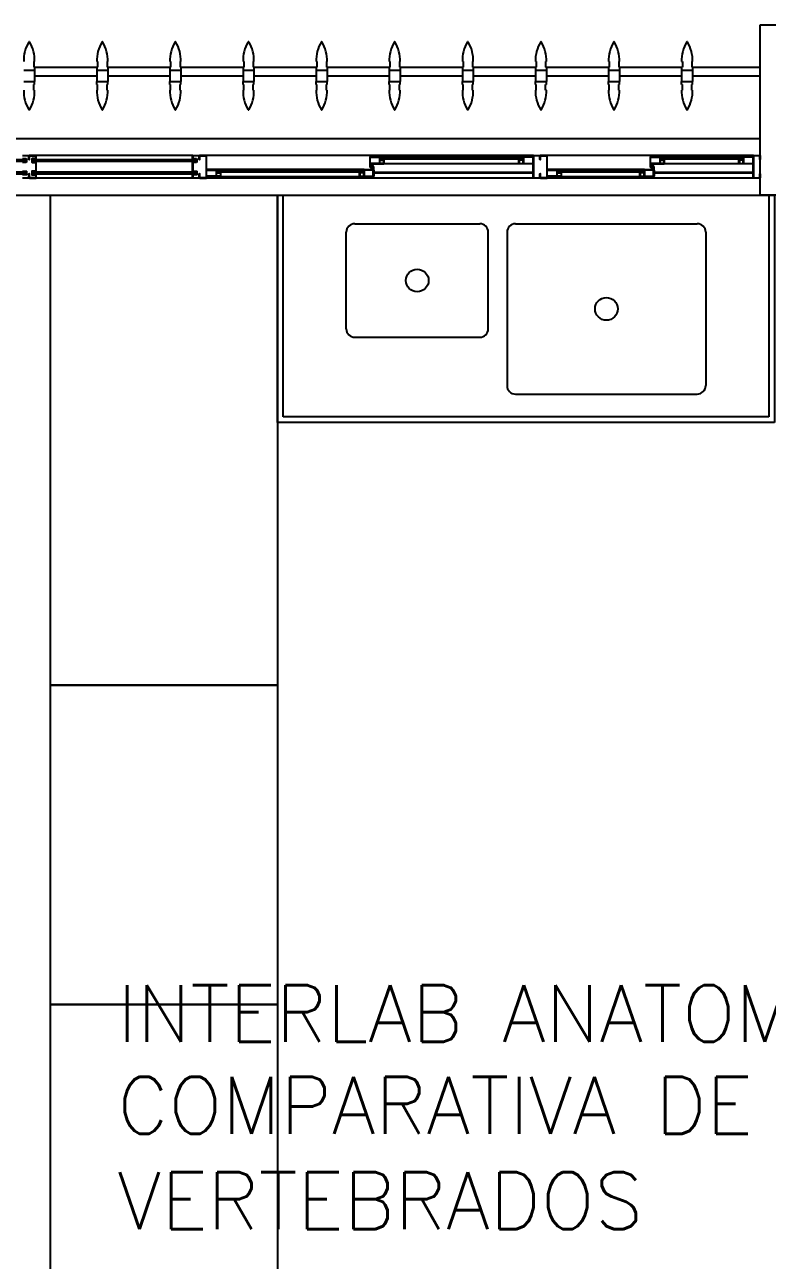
# Model space of a CAD drawing. Header units: millimetres. Extents: x 2128 to 2646, y 1972 to 2207.
# Drawn here: x 2479.621 to 2482.236, y 2109.215 to 2113.565 of the extents above; entities that cross this region are included whole.
import ezdxf

# ---------------------------------------------------------------- set-up
doc = ezdxf.new("R2010")
doc.units = ezdxf.units.MM
for name, color, linetype in [('AR-ALV', 2, 'Continuous'), ('AR-BANCADAS', 1, 'Continuous'), ('AR-BRISES', 1, 'Continuous'), ('AR-ESQ', 1, 'Continuous'), ('AR-ESTC', 3, 'Continuous'), ('AR-PEITORIL', 1, 'Continuous'), ('BC- VISTA', 1, 'Continuous'), ('BC-CUBA', 1, 'Continuous'), ('BR-PAINEL', 1, 'Continuous'), ('BR-SUPORTE', 1, 'Continuous'), ('COZ1', 1, 'Continuous'), ('DT-ESQ-BAGUETE-C', 1, 'Continuous'), ('DT-ESQ-BAGUETE-V', 1, 'Continuous'), ('DT-ESQ-CHAPA DOBRADA-V', 1, 'Continuous'), ('DT-ESQ-MARCO-V', 1, 'Continuous'), ('DT-ESQ-PERFIL CADEIRA-C', 2, 'Continuous'), ('DT-ESQ-PERFIL CADEIRA-V', 2, 'Continuous'), ('DT-ESQ-PERFIL U SIMPLES-C', 2, 'Continuous'), ('DT-ESQ-PERFIL U-C', 2, 'Continuous'), ('DT-ESQ-PERFIL U-V', 1, 'Continuous'), ('DT-ESQ-VIDRO-C', 2, 'Continuous'), ('DT-ESQ-VIDRO-V', 71, 'Continuous'), ('DT-TXTMOD', 1, 'Continuous'), ('TEXTO', 2, 'Continuous')]:
    doc.layers.add(name, color=color, linetype=linetype)
doc.styles.add('S10', font='simplex.shx', dxfattribs={"height": 0.1})
doc.styles.add('UNB-100', font='simplex.shx', dxfattribs={"height": 0.2})

# ---------------------------------------------------------------- blocks, each defined once
blk = doc.blocks.new('CUBAbnc-01P')
at = {"layer": 'COZ1'}
for p, q in [((-0.22, -0.1005), (0.22, -0.1005)), ((-0.25, -0.4705), (-0.25, -0.1305)), ((0.25, -0.4705), (0.25, -0.1305)), ((-0.22, -0.5005), (0.22, -0.5005))]:
    blk.add_line(p, q, dxfattribs=at)
blk.add_circle((0, -0.3005), 0.04, dxfattribs=at)
for centre, start, end in [((-0.22, -0.1305), 90, 180), ((0.22, -0.1305), 0, 90), ((-0.22, -0.4705), 180, 270), ((0.22, -0.4705), 270, 0)]:
    blk.add_arc(centre, 0.03, start, end, dxfattribs=at)
blk = doc.blocks.new('CUBApnt-01P')
at = {"layer": 'COZ1'}
for p, q in [((-0.32, -0.1005), (0.32, -0.1005)), ((-0.35, -0.1305), (-0.35, -0.6705)), ((0.35, -0.1305), (0.35, -0.6705)), ((-0.32, -0.7005), (0.32, -0.7005))]:
    blk.add_line(p, q, dxfattribs=at)
blk.add_circle((0, -0.4005), 0.04, dxfattribs=at)
for centre, start, end in [((-0.32, -0.1305), 90, 180), ((0.32, -0.1305), 0, 90), ((-0.32, -0.6705), 180, 270), ((0.32, -0.6705), 270, 0)]:
    blk.add_arc(centre, 0.03, start, end, dxfattribs=at)
blk = doc.blocks.new('BCP05')
at = {"layer": 'BC- VISTA'}
for p, q in [((0, -0.02), (0.78, -0.02)), ((0.78, -0.02), (0.78, -1.73)), ((0.78, -1.73), (0, -1.73))]:
    blk.add_line(p, q, dxfattribs=at)
blk.add_lwpolyline([(0.8, 0), (0.8, -1.75), (0, -1.75), (0, 0)], close=True, dxfattribs=at)
at = {"layer": 'BC-CUBA', "rotation": 90}
for name, p in [('CUBApnt-01P', (0, -0.5919)), ('CUBAbnc-01P', (0, -1.2581))]:
    blk.add_blockref(name, p, dxfattribs=at)
blk = doc.blocks.new('BCP09')
at = {"layer": 'BC- VISTA'}
blk.add_lwpolyline([(0.8, 0), (0.8, -1.125), (0, -1.125), (0, 0)], close=True, dxfattribs=at)
blk = doc.blocks.new('BCP08')
at = {"layer": 'BC- VISTA'}
blk.add_lwpolyline([(0.8, 0), (0.8, -1.1), (0, -1.1), (0, 0)], close=True, dxfattribs=at)
blk = doc.blocks.new('BCP15')
at = {"layer": 'BC- VISTA'}
blk.add_lwpolyline([(0.8, 0), (0.8, -1.725), (0, -1.725), (0, 0)], close=True, dxfattribs=at)
blk = doc.blocks.new('EF31-P')
at = {"layer": 'DT-ESQ-BAGUETE-C', "ltscale": 0.1}
for points in [[(0.4225, -0.08), (0.409, -0.08), (0.409, -0.0785), (0.422, -0.0785, 0.414214), (0.4225, -0.078), (0.4225, -0.067, 0.414214), (0.422, -0.0665), (0.409, -0.0665), (0.409, -0.065), (0.4225, -0.065, -0.414214), (0.424, -0.0665), (0.424, -0.0785, -0.414214)], [(0.7015, -0.08), (0.715, -0.08), (0.715, -0.0785), (0.702, -0.0785, -0.414214), (0.7015, -0.078), (0.7015, -0.067, -0.414214), (0.702, -0.0665), (0.715, -0.0665), (0.715, -0.065), (0.7015, -0.065, 0.414214), (0.7, -0.0665), (0.7, -0.0785, 0.414214)], [(1.41, -0.08), (1.3965, -0.08), (1.3965, -0.0785), (1.4095, -0.0785, 0.414214), (1.41, -0.078), (1.41, -0.067, 0.414214), (1.4095, -0.0665), (1.3965, -0.0665), (1.3965, -0.065), (1.41, -0.065, -0.414214), (1.4115, -0.0665), (1.4115, -0.0785, -0.414214)], [(1.9015, -0.08), (1.915, -0.08), (1.915, -0.0785), (1.902, -0.0785, -0.414214), (1.9015, -0.078), (1.9015, -0.067, -0.414214), (1.902, -0.0665), (1.915, -0.0665), (1.915, -0.065), (1.9015, -0.065, 0.414214), (1.9, -0.0665), (1.9, -0.0785, 0.414214)], [(0.0735, -0.125), (0.06, -0.125), (0.06, -0.1235), (0.073, -0.1235, 0.414214), (0.0735, -0.123), (0.0735, -0.112, 0.414214), (0.073, -0.1115), (0.06, -0.1115), (0.06, -0.11), (0.0735, -0.11, -0.414214), (0.075, -0.1115), (0.075, -0.1235, -0.414214)], [(0.339, -0.125), (0.3525, -0.125), (0.3525, -0.1235), (0.3395, -0.1235, -0.414214), (0.339, -0.123), (0.339, -0.112, -0.414214), (0.3395, -0.1115), (0.3525, -0.1115), (0.3525, -0.11), (0.339, -0.11, 0.414214), (0.3375, -0.1115), (0.3375, -0.1235, 0.414214)], [(0.8485, -0.125), (0.835, -0.125), (0.835, -0.1235), (0.848, -0.1235, 0.414214), (0.8485, -0.123), (0.8485, -0.112, 0.414214), (0.848, -0.1115), (0.835, -0.1115), (0.835, -0.11), (0.8485, -0.11, -0.414214), (0.85, -0.1115), (0.85, -0.1235, -0.414214)], [(1.3265, -0.125), (1.34, -0.125), (1.34, -0.1235), (1.327, -0.1235, -0.414214), (1.3265, -0.123), (1.3265, -0.112, -0.414214), (1.327, -0.1115), (1.34, -0.1115), (1.34, -0.11), (1.3265, -0.11, 0.414214), (1.325, -0.1115), (1.325, -0.1235, 0.414214)]]:
    blk.add_lwpolyline(points, format="xyb", close=True, dxfattribs=at)
at = {"layer": 'DT-ESQ-BAGUETE-V', "ltscale": 0.1}
for p, q in [((0.4225, -0.065), (0.7015, -0.065)), ((1.41, -0.065), (1.9015, -0.065)), ((0.0735, -0.11), (0.339, -0.11)), ((0.8485, -0.11), (1.3265, -0.11))]:
    blk.add_line(p, q, dxfattribs=at)
at = {"layer": 'DT-ESQ-CHAPA DOBRADA-V', "ltscale": 0.1}
for p, q in [((0.025, -0.077), (0.374, -0.077)), ((0.025, -0.08), (0.374, -0.08)), ((0.8, -0.077), (1.3615, -0.077)), ((0.8, -0.08), (1.3615, -0.08))]:
    blk.add_line(p, q, dxfattribs=at)
at = {"layer": 'DT-ESQ-MARCO-V', "ltscale": 0.1}
for p, q in [((1.9985, -0.06), (2.5515, -0.06)), ((1.9985, -0.14), (2.5515, -0.14))]:
    blk.add_line(p, q, dxfattribs=at)
at = {"layer": 'DT-ESQ-PERFIL CADEIRA-C', "ltscale": 0.1}
for p, q in [((0.376, -0.0885), (0.4225, -0.0885)), ((0.75, -0.0885), (0.7015, -0.0885)), ((1.3635, -0.0885), (1.41, -0.0885)), ((1.95, -0.0885), (1.9015, -0.0885)), ((0.025, -0.1335), (0.0735, -0.1335)), ((0.3855, -0.1335), (0.339, -0.1335)), ((0.8, -0.1335), (0.8485, -0.1335)), ((1.373, -0.1335), (1.3265, -0.1335))]:
    blk.add_line(p, q, dxfattribs=at)
for points in [[(0.4225, -0.087, -1), (0.4225, -0.09), (0.376, -0.09, -0.414214), (0.374, -0.088), (0.374, -0.067, -0.414214), (0.376, -0.065), (0.4075, -0.065, -0.414214), (0.409, -0.0665), (0.409, -0.087)], [(0.409, -0.0885, -0.198913), (0.4079, -0.0881, -0.198913), (0.4075, -0.087), (0.4075, -0.067, 0.414214), (0.407, -0.0665), (0.376, -0.0665, 0.414214), (0.3755, -0.067), (0.3755, -0.088, 0.414214), (0.376, -0.0885)], [(0.7015, -0.09), (0.75, -0.09), (0.75, -0.0885), (0.715, -0.0885, 0.198912), (0.7161, -0.0881, 0.198913), (0.7165, -0.087), (0.7165, -0.067, -0.414214), (0.717, -0.0665), (0.75, -0.0665), (0.75, -0.065), (0.7165, -0.065, 0.414214), (0.715, -0.0665), (0.715, -0.0785), (0.715, -0.08), (0.715, -0.087), (0.7015, -0.087, 1)], [(1.41, -0.087, -1), (1.41, -0.09), (1.3635, -0.09, -0.414214), (1.3615, -0.088), (1.3615, -0.067, -0.414214), (1.3635, -0.065), (1.395, -0.065, -0.414214), (1.3965, -0.0665), (1.3965, -0.087)], [(1.3965, -0.0885, -0.198913), (1.3954, -0.0881, -0.198913), (1.395, -0.087), (1.395, -0.067, 0.414214), (1.3945, -0.0665), (1.3635, -0.0665, 0.414214), (1.363, -0.067), (1.363, -0.088, 0.414214), (1.3635, -0.0885)], [(1.9015, -0.09), (1.95, -0.09), (1.95, -0.0885), (1.915, -0.0885, 0.198912), (1.9161, -0.0881, 0.198913), (1.9165, -0.087), (1.9165, -0.067, -0.414214), (1.917, -0.0665), (1.95, -0.0665), (1.95, -0.065), (1.9165, -0.065, 0.414214), (1.915, -0.0665), (1.915, -0.0785), (1.915, -0.08), (1.915, -0.087), (1.9015, -0.087, 1)], [(0.0735, -0.135), (0.025, -0.135), (0.025, -0.1335), (0.06, -0.1335, -0.198912), (0.0589, -0.1331, -0.198913), (0.0585, -0.132), (0.0585, -0.112, 0.414214), (0.058, -0.1115), (0.025, -0.1115), (0.025, -0.11), (0.0585, -0.11, -0.414214), (0.06, -0.1115), (0.06, -0.1235), (0.06, -0.125), (0.06, -0.132), (0.0735, -0.132, -1)], [(0.339, -0.132, 1), (0.339, -0.135), (0.3855, -0.135, 0.414214), (0.3875, -0.133), (0.3875, -0.112, 0.414214), (0.3855, -0.11), (0.354, -0.11, 0.414214), (0.3525, -0.1115), (0.3525, -0.132)], [(0.3525, -0.1335, 0.198913), (0.3536, -0.1331, 0.198913), (0.354, -0.132), (0.354, -0.112, -0.414214), (0.3545, -0.1115), (0.3855, -0.1115, -0.414214), (0.386, -0.112), (0.386, -0.133, -0.414214), (0.3855, -0.1335)], [(0.8485, -0.135), (0.8, -0.135), (0.8, -0.1335), (0.835, -0.1335, -0.198912), (0.8339, -0.1331, -0.198913), (0.8335, -0.132), (0.8335, -0.112, 0.414214), (0.833, -0.1115), (0.8, -0.1115), (0.8, -0.11), (0.8335, -0.11, -0.414214), (0.835, -0.1115), (0.835, -0.1235), (0.835, -0.125), (0.835, -0.132), (0.8485, -0.132, -1)], [(1.3265, -0.132, 1), (1.3265, -0.135), (1.373, -0.135, 0.414214), (1.375, -0.133), (1.375, -0.112, 0.414214), (1.373, -0.11), (1.3415, -0.11, 0.414214), (1.34, -0.1115), (1.34, -0.132)], [(1.34, -0.1335, 0.198913), (1.3411, -0.1331, 0.198913), (1.3415, -0.132), (1.3415, -0.112, -0.414214), (1.342, -0.1115), (1.373, -0.1115, -0.414214), (1.3735, -0.112), (1.3735, -0.133, -0.414214), (1.373, -0.1335)]]:
    blk.add_lwpolyline(points, format="xyb", close=True, dxfattribs=at)
at = {"layer": 'DT-ESQ-PERFIL CADEIRA-V', "ltscale": 0.1}
for p, q in [((0.4075, -0.09), (0.7015, -0.09)), ((1.395, -0.09), (1.9015, -0.09)), ((0.0735, -0.135), (0.339, -0.135)), ((0.8485, -0.135), (1.3265, -0.135))]:
    blk.add_line(p, q, dxfattribs=at)
at = {"layer": 'DT-ESQ-PERFIL U SIMPLES-C', "ltscale": 0.1}
for points in [[(0.376, -0.102), (0.384, -0.102), (0.384, -0.1005), (0.376, -0.1005, -0.414214), (0.3755, -0.1), (0.3755, -0.092, -0.414214), (0.376, -0.0915), (0.384, -0.0915), (0.384, -0.09), (0.376, -0.09, 0.414214), (0.374, -0.092), (0.374, -0.1, 0.414214)], [(0.3855, -0.098), (0.3775, -0.098), (0.3775, -0.0995), (0.3855, -0.0995, -0.414214), (0.386, -0.1), (0.386, -0.108, -0.414214), (0.3855, -0.1085), (0.3775, -0.1085), (0.3775, -0.11), (0.3855, -0.11, 0.414214), (0.3875, -0.108), (0.3875, -0.1, 0.414214)], [(1.3635, -0.102), (1.3715, -0.102), (1.3715, -0.1005), (1.3635, -0.1005, -0.414214), (1.363, -0.1), (1.363, -0.092, -0.414214), (1.3635, -0.0915), (1.3715, -0.0915), (1.3715, -0.09), (1.3635, -0.09, 0.414214), (1.3615, -0.092), (1.3615, -0.1, 0.414214)], [(1.373, -0.098), (1.365, -0.098), (1.365, -0.0995), (1.373, -0.0995, -0.414214), (1.3735, -0.1), (1.3735, -0.108, -0.414214), (1.373, -0.1085), (1.365, -0.1085), (1.365, -0.11), (1.373, -0.11, 0.414214), (1.375, -0.108), (1.375, -0.1, 0.414214)]]:
    blk.add_lwpolyline(points, format="xyb", close=True, dxfattribs=at)
at = {"layer": 'DT-ESQ-PERFIL U-C', "ltscale": 0.1}
for points in [[(0, -0.0615, -0.414214), (0.0015, -0.06), (0.0235, -0.06, -0.414214), (0.025, -0.0615), (0.025, -0.1385, -0.414214), (0.0235, -0.14), (0.0015, -0.14, -0.414214), (0, -0.1385), (0, -0.125), (0.0015, -0.125), (0.0015, -0.138, 0.414214), (0.002, -0.1385), (0.023, -0.1385, 0.414214), (0.0235, -0.138), (0.0235, -0.062, 0.414214), (0.023, -0.0615), (0.002, -0.0615, 0.414214), (0.0015, -0.062), (0.0015, -0.075), (0, -0.075)], [(0.775, -0.0615, 0.414214), (0.7735, -0.06), (0.7515, -0.06, 0.414214), (0.75, -0.0615), (0.75, -0.1385, 0.414214), (0.7515, -0.14), (0.7735, -0.14, 0.414214), (0.775, -0.1385), (0.775, -0.125), (0.7735, -0.125), (0.7735, -0.138, -0.414214), (0.773, -0.1385), (0.752, -0.1385, -0.414214), (0.7515, -0.138), (0.7515, -0.062, -0.414214), (0.752, -0.0615), (0.773, -0.0615, -0.414214), (0.7735, -0.062), (0.7735, -0.075), (0.775, -0.075)], [(0.775, -0.0615, -0.414214), (0.7765, -0.06), (0.7985, -0.06, -0.414214), (0.8, -0.0615), (0.8, -0.1385, -0.414214), (0.7985, -0.14), (0.7765, -0.14, -0.414214), (0.775, -0.1385), (0.775, -0.125), (0.7765, -0.125), (0.7765, -0.138, 0.414214), (0.777, -0.1385), (0.798, -0.1385, 0.414214), (0.7985, -0.138), (0.7985, -0.062, 0.414214), (0.798, -0.0615), (0.777, -0.0615, 0.414214), (0.7765, -0.062), (0.7765, -0.075), (0.775, -0.075)], [(1.975, -0.0615, 0.414214), (1.9735, -0.06), (1.9515, -0.06, 0.414214), (1.95, -0.0615), (1.95, -0.1385, 0.414214), (1.9515, -0.14), (1.9735, -0.14, 0.414214), (1.975, -0.1385), (1.975, -0.125), (1.9735, -0.125), (1.9735, -0.138, -0.414214), (1.973, -0.1385), (1.952, -0.1385, -0.414214), (1.9515, -0.138), (1.9515, -0.062, -0.414214), (1.952, -0.0615), (1.973, -0.0615, -0.414214), (1.9735, -0.062), (1.9735, -0.075), (1.975, -0.075)], [(2, -0.1285), (2, -0.1385, -0.414214), (1.9985, -0.14), (1.9765, -0.14, -0.414214), (1.975, -0.1385), (1.975, -0.125), (1.9765, -0.125), (1.9765, -0.138, 0.414214), (1.977, -0.1385), (1.998, -0.1385, 0.414214), (1.9985, -0.138), (1.9985, -0.1285), (1.9855, -0.1285, -0.414214), (1.984, -0.127), (1.984, -0.117, -0.414214), (1.9855, -0.1155), (1.9985, -0.1155), (1.9985, -0.0845), (1.9855, -0.0845, -0.414214), (1.984, -0.083), (1.984, -0.073, -0.414214), (1.9855, -0.0715), (1.9985, -0.0715), (1.9985, -0.062, 0.414214), (1.998, -0.0615), (1.977, -0.0615, 0.414214), (1.9765, -0.062), (1.9765, -0.075), (1.975, -0.075), (1.975, -0.0615, -0.414214), (1.9765, -0.06), (1.9985, -0.06, -0.414214), (2, -0.0615), (2, -0.0715, -0.414214), (1.9985, -0.073), (1.9855, -0.073), (1.9855, -0.083), (1.9985, -0.083), (1.9985, -0.083, -0.414214), (2, -0.0845), (2, -0.1155, -0.414214), (1.9985, -0.117), (1.9985, -0.117), (1.9855, -0.117), (1.9855, -0.127), (1.9985, -0.127, -0.414214)], [(2.55, -0.1285), (2.55, -0.1385, 0.414214), (2.5515, -0.14), (2.5735, -0.14, 0.414214), (2.575, -0.1385), (2.575, -0.125), (2.5735, -0.125), (2.5735, -0.138, -0.414214), (2.573, -0.1385), (2.552, -0.1385, -0.414214), (2.5515, -0.138), (2.5515, -0.1285), (2.5645, -0.1285, 0.414214), (2.566, -0.127), (2.566, -0.117, 0.414214), (2.5645, -0.1155), (2.5515, -0.1155), (2.5515, -0.0845), (2.5645, -0.0845, 0.414214), (2.566, -0.083), (2.566, -0.073, 0.414214), (2.5645, -0.0715), (2.5515, -0.0715), (2.5515, -0.062, -0.414214), (2.552, -0.0615), (2.573, -0.0615, -0.414214), (2.5735, -0.062), (2.5735, -0.075), (2.575, -0.075), (2.575, -0.0615, 0.414214), (2.5735, -0.06), (2.5515, -0.06, 0.414214), (2.55, -0.0615), (2.55, -0.0715, 0.414214), (2.5515, -0.073), (2.5645, -0.073), (2.5645, -0.083), (2.5515, -0.083), (2.5515, -0.083, 0.414214), (2.55, -0.0845), (2.55, -0.1155, 0.414214), (2.5515, -0.117), (2.5515, -0.117), (2.5645, -0.117), (2.5645, -0.127), (2.5515, -0.127, 0.414214)]]:
    blk.add_lwpolyline(points, format="xyb", close=True, dxfattribs=at)
for points in [[(2.5985, -0.14), (2.5765, -0.14, -0.414214), (2.575, -0.1385), (2.575, -0.125), (2.5765, -0.125), (2.5765, -0.138, 0.414214), (2.577, -0.1385), (2.598, -0.1385, 0.414214)], [(2.5985, -0.1285), (2.5855, -0.1285, -0.414214), (2.584, -0.127), (2.584, -0.117, -0.414214), (2.5855, -0.1155), (2.5985, -0.1155)], [(2.5985, -0.0845), (2.5855, -0.0845, -0.414214), (2.584, -0.083), (2.584, -0.073, -0.414214), (2.5855, -0.0715), (2.5985, -0.0715)], [(2.598, -0.0615), (2.577, -0.0615, 0.414214), (2.5765, -0.062), (2.5765, -0.075), (2.575, -0.075), (2.575, -0.0615, -0.414214), (2.5765, -0.06), (2.5985, -0.06, -0.414214)], [(2.5985, -0.117), (2.5855, -0.117), (2.5855, -0.127), (2.5985, -0.127, -0.414214)]]:
    blk.add_lwpolyline(points, format="xyb", dxfattribs=at)
blk.add_lwpolyline([(2.5985, -0.073), (2.5855, -0.073), (2.5855, -0.083), (2.5985, -0.083)], dxfattribs=at)
at = {"layer": 'DT-ESQ-PERFIL U-V', "ltscale": 0.1}
for p, q in [((0.0235, -0.06), (0.7515, -0.06)), ((0.7985, -0.06), (1.9515, -0.06)), ((0.0235, -0.14), (0.7515, -0.14)), ((0.7985, -0.14), (1.9515, -0.14))]:
    blk.add_line(p, q, dxfattribs=at)
at = {"layer": 'DT-ESQ-VIDRO-C', "ltscale": 0.1}
for points in [[(0.7125, -0.085), (0.7125, -0.082), (0.4115, -0.082), (0.4115, -0.085)], [(1.9125, -0.085), (1.9125, -0.082), (1.399, -0.082), (1.399, -0.085)], [(2.5625, -0.081), (2.5625, -0.075), (1.9875, -0.075), (1.9875, -0.081)], [(3.1625, -0.081), (3.1625, -0.075), (2.5875, -0.075), (2.5875, -0.081)], [(0.063, -0.13), (0.063, -0.127), (0.3495, -0.127), (0.3495, -0.13)], [(0.838, -0.13), (0.838, -0.127), (1.337, -0.127), (1.337, -0.13)]]:
    blk.add_lwpolyline(points, close=True, dxfattribs=at)
at = {"layer": 'DT-ESQ-VIDRO-V', "ltscale": 0.1}
for points in [[(2.5625, -0.119), (2.5625, -0.125), (1.9875, -0.125), (1.9875, -0.119)], [(3.1625, -0.119), (3.1625, -0.125), (2.5875, -0.125), (2.5875, -0.119)]]:
    blk.add_lwpolyline(points, close=True, dxfattribs=at)
at = {"layer": 'DT-TXTMOD', "ltscale": 0.1, "style": 'S10', "flags": 3}
for tag, p in [('M01', (0.025, -0.28)), ('M02', (0.3253, -0.28)), ('M03', (0.627, -0.28)), ('M04', (0.9288, -0.28)), ('M05', (1.2306, -0.28)), ('M06', (1.5323, -0.28)), ('M07', (1.8341, -0.28)), ('M08', (2.1359, -0.28)), ('M09', (2.4376, -0.28)), ('M10', (2.7394, -0.28)), ('M11', (3.0412, -0.28)), ('M12', (3.3429, -0.28)), ('M13', (3.6447, -0.28)), ('M14', (3.9464, -0.28)), ('M15', (4.2482, -0.28)), ('M16', (4.55, -0.28)), ('M17', (4.8517, -0.28))]:
    blk.add_attdef(tag, p, '', height=0.1, dxfattribs=at)
blk = doc.blocks.new('BR-MODULO8')
at = {"layer": 'BR-PAINEL'}
for p, q in [((-2.5583, 0.27), (-2.5583, 0.25)), ((-2.5558, 0.27), (-2.5583, 0.27)), ((-2.3367, 0.27), (-2.3342, 0.27)), ((-2.3342, 0.27), (-2.3342, 0.25)), ((-2.3008, 0.27), (-2.3008, 0.25)), ((-2.2983, 0.27), (-2.3008, 0.27)), ((-2.0792, 0.27), (-2.0767, 0.27)), ((-2.0767, 0.27), (-2.0767, 0.25)), ((-2.0433, 0.27), (-2.0433, 0.25)), ((-2.0408, 0.27), (-2.0433, 0.27)), ((-1.8217, 0.27), (-1.8192, 0.27)), ((-1.8192, 0.27), (-1.8192, 0.25)), ((-1.7858, 0.27), (-1.7858, 0.25)), ((-1.7833, 0.27), (-1.7858, 0.27)), ((-1.5642, 0.27), (-1.5617, 0.27)), ((-1.5617, 0.27), (-1.5617, 0.25)), ((-1.5283, 0.27), (-1.5283, 0.25)), ((-1.5258, 0.27), (-1.5283, 0.27)), ((-1.3067, 0.27), (-1.3042, 0.27)), ((-1.3042, 0.27), (-1.3042, 0.25)), ((-1.2708, 0.27), (-1.2708, 0.25)), ((-1.2683, 0.27), (-1.2708, 0.27)), ((-1.0492, 0.27), (-1.0467, 0.27)), ((-1.0467, 0.27), (-1.0467, 0.25)), ((-1.0133, 0.27), (-1.0133, 0.25)), ((-1.0108, 0.27), (-1.0133, 0.27)), ((-0.7917, 0.27), (-0.7892, 0.27)), ((-0.7892, 0.27), (-0.7892, 0.25)), ((-0.7558, 0.27), (-0.7558, 0.25)), ((-0.7533, 0.27), (-0.7558, 0.27)), ((-0.5342, 0.27), (-0.5317, 0.27)), ((-0.5317, 0.27), (-0.5317, 0.25)), ((-0.4958, 0.27), (-0.4983, 0.27)), ((-0.4983, 0.27), (-0.4983, 0.25)), ((-0.2767, 0.27), (-0.2742, 0.27)), ((-0.2742, 0.27), (-0.2742, 0.25)), ((-0.2408, 0.27), (-0.2408, 0.25)), ((-0.2383, 0.27), (-0.2408, 0.27)), ((-2.5942, 0.24), (-2.5558, 0.24)), ((-2.5558, 0.25), (-2.5583, 0.25)), ((-2.5558, 0.25), (-2.5558, 0.24)), ((-2.5558, 0.24), (-2.5558, 0.2)), ((-2.3367, 0.25), (-2.3367, 0.24)), ((-2.3367, 0.25), (-2.3342, 0.25)), ((-2.3367, 0.24), (-2.2983, 0.24)), ((-2.3367, 0.24), (-2.3367, 0.2)), ((-2.2983, 0.25), (-2.3008, 0.25)), ((-2.2983, 0.25), (-2.2983, 0.24)), ((-2.2983, 0.24), (-2.2983, 0.2)), ((-2.0792, 0.25), (-2.0792, 0.24)), ((-2.0792, 0.25), (-2.0767, 0.25)), ((-2.0792, 0.24), (-2.0408, 0.24)), ((-2.0792, 0.24), (-2.0792, 0.2)), ((-2.0408, 0.25), (-2.0433, 0.25)), ((-2.0408, 0.25), (-2.0408, 0.24)), ((-2.0408, 0.24), (-2.0408, 0.2)), ((-1.8217, 0.25), (-1.8217, 0.24)), ((-1.8217, 0.25), (-1.8192, 0.25)), ((-1.8217, 0.24), (-1.7833, 0.24)), ((-1.8217, 0.24), (-1.8217, 0.2)), ((-1.7833, 0.25), (-1.7858, 0.25)), ((-1.7833, 0.25), (-1.7833, 0.24)), ((-1.7833, 0.24), (-1.7833, 0.2)), ((-1.5642, 0.25), (-1.5642, 0.24)), ((-1.5642, 0.25), (-1.5617, 0.25)), ((-1.5642, 0.24), (-1.5258, 0.24)), ((-1.5642, 0.24), (-1.5642, 0.2)), ((-1.5258, 0.25), (-1.5283, 0.25)), ((-1.5258, 0.25), (-1.5258, 0.24)), ((-1.5258, 0.24), (-1.5258, 0.2)), ((-1.3067, 0.25), (-1.3067, 0.24)), ((-1.3067, 0.25), (-1.3042, 0.25)), ((-1.3067, 0.24), (-1.2683, 0.24)), ((-1.3067, 0.24), (-1.3067, 0.2)), ((-1.2683, 0.25), (-1.2708, 0.25)), ((-1.2683, 0.25), (-1.2683, 0.24)), ((-1.2683, 0.24), (-1.2683, 0.2)), ((-1.0492, 0.25), (-1.0492, 0.24)), ((-1.0492, 0.25), (-1.0467, 0.25)), ((-1.0492, 0.24), (-1.0108, 0.24)), ((-1.0492, 0.24), (-1.0492, 0.2)), ((-1.0108, 0.25), (-1.0133, 0.25)), ((-1.0108, 0.25), (-1.0108, 0.24)), ((-1.0108, 0.24), (-1.0108, 0.2)), ((-0.7917, 0.25), (-0.7917, 0.24)), ((-0.7917, 0.25), (-0.7892, 0.25)), ((-0.7917, 0.24), (-0.7533, 0.24)), ((-0.7917, 0.24), (-0.7917, 0.2)), ((-0.7533, 0.25), (-0.7558, 0.25)), ((-0.7533, 0.25), (-0.7533, 0.24)), ((-0.7533, 0.24), (-0.7533, 0.2)), ((-0.5342, 0.25), (-0.5317, 0.25)), ((-0.5342, 0.25), (-0.5342, 0.24)), ((-0.5342, 0.24), (-0.5342, 0.2)), ((-0.5342, 0.24), (-0.4958, 0.24)), ((-0.4958, 0.25), (-0.4983, 0.25)), ((-0.4958, 0.25), (-0.4958, 0.24)), ((-0.4958, 0.24), (-0.4958, 0.2)), ((-0.2767, 0.25), (-0.2767, 0.24)), ((-0.2767, 0.25), (-0.2742, 0.25)), ((-0.2767, 0.24), (-0.2383, 0.24)), ((-0.2767, 0.24), (-0.2767, 0.2)), ((-0.2383, 0.25), (-0.2408, 0.25)), ((-0.2383, 0.25), (-0.2383, 0.24)), ((-0.2383, 0.24), (-0.2383, 0.2)), ((-2.5942, 0.2), (-2.5558, 0.2)), ((-2.5558, 0.19), (-2.5583, 0.19)), ((-2.5583, 0.17), (-2.5583, 0.19)), ((-2.5558, 0.19), (-2.5558, 0.2)), ((-2.3367, 0.2), (-2.2983, 0.2)), ((-2.3367, 0.19), (-2.3367, 0.2)), ((-2.3367, 0.19), (-2.3342, 0.19)), ((-2.3342, 0.17), (-2.3342, 0.19)), ((-2.2983, 0.19), (-2.3008, 0.19)), ((-2.3008, 0.17), (-2.3008, 0.19)), ((-2.2983, 0.19), (-2.2983, 0.2)), ((-2.0792, 0.2), (-2.0408, 0.2)), ((-2.0792, 0.19), (-2.0792, 0.2)), ((-2.0792, 0.19), (-2.0767, 0.19)), ((-2.0767, 0.17), (-2.0767, 0.19)), ((-2.0408, 0.19), (-2.0433, 0.19)), ((-2.0433, 0.17), (-2.0433, 0.19)), ((-2.0408, 0.19), (-2.0408, 0.2)), ((-1.8217, 0.2), (-1.7833, 0.2)), ((-1.8217, 0.19), (-1.8217, 0.2)), ((-1.8217, 0.19), (-1.8192, 0.19)), ((-1.8192, 0.17), (-1.8192, 0.19)), ((-1.7833, 0.19), (-1.7858, 0.19)), ((-1.7858, 0.17), (-1.7858, 0.19)), ((-1.7833, 0.19), (-1.7833, 0.2)), ((-1.5642, 0.2), (-1.5258, 0.2)), ((-1.5642, 0.19), (-1.5642, 0.2)), ((-1.5642, 0.19), (-1.5617, 0.19)), ((-1.5617, 0.17), (-1.5617, 0.19)), ((-1.5258, 0.19), (-1.5283, 0.19)), ((-1.5283, 0.17), (-1.5283, 0.19)), ((-1.5258, 0.19), (-1.5258, 0.2)), ((-1.3067, 0.2), (-1.2683, 0.2)), ((-1.3067, 0.19), (-1.3067, 0.2)), ((-1.3067, 0.19), (-1.3042, 0.19)), ((-1.3042, 0.17), (-1.3042, 0.19)), ((-1.2683, 0.19), (-1.2708, 0.19)), ((-1.2708, 0.17), (-1.2708, 0.19)), ((-1.2683, 0.19), (-1.2683, 0.2)), ((-1.0492, 0.2), (-1.0108, 0.2)), ((-1.0492, 0.19), (-1.0492, 0.2)), ((-1.0492, 0.19), (-1.0467, 0.19)), ((-1.0467, 0.17), (-1.0467, 0.19)), ((-1.0108, 0.19), (-1.0133, 0.19)), ((-1.0133, 0.17), (-1.0133, 0.19)), ((-1.0108, 0.19), (-1.0108, 0.2)), ((-0.7917, 0.2), (-0.7533, 0.2)), ((-0.7917, 0.19), (-0.7917, 0.2)), ((-0.7917, 0.19), (-0.7892, 0.19)), ((-0.7892, 0.17), (-0.7892, 0.19)), ((-0.7533, 0.19), (-0.7558, 0.19)), ((-0.7558, 0.17), (-0.7558, 0.19)), ((-0.7533, 0.19), (-0.7533, 0.2)), ((-0.5342, 0.19), (-0.5342, 0.2)), ((-0.5342, 0.2), (-0.4958, 0.2)), ((-0.5342, 0.19), (-0.5317, 0.19)), ((-0.5317, 0.17), (-0.5317, 0.19)), ((-0.4983, 0.17), (-0.4983, 0.19)), ((-0.4958, 0.19), (-0.4983, 0.19)), ((-0.4958, 0.19), (-0.4958, 0.2)), ((-0.2767, 0.2), (-0.2383, 0.2)), ((-0.2767, 0.19), (-0.2767, 0.2)), ((-0.2767, 0.19), (-0.2742, 0.19)), ((-0.2742, 0.17), (-0.2742, 0.19)), ((-0.2383, 0.19), (-0.2408, 0.19)), ((-0.2408, 0.17), (-0.2408, 0.19)), ((-0.2383, 0.19), (-0.2383, 0.2)), ((-2.5558, 0.17), (-2.5583, 0.17)), ((-2.3367, 0.17), (-2.3342, 0.17)), ((-2.2983, 0.17), (-2.3008, 0.17)), ((-2.0792, 0.17), (-2.0767, 0.17)), ((-2.0408, 0.17), (-2.0433, 0.17)), ((-1.8217, 0.17), (-1.8192, 0.17)), ((-1.7833, 0.17), (-1.7858, 0.17)), ((-1.5642, 0.17), (-1.5617, 0.17)), ((-1.5258, 0.17), (-1.5283, 0.17)), ((-1.3067, 0.17), (-1.3042, 0.17)), ((-1.2683, 0.17), (-1.2708, 0.17)), ((-1.0492, 0.17), (-1.0467, 0.17)), ((-1.0108, 0.17), (-1.0133, 0.17)), ((-0.7917, 0.17), (-0.7892, 0.17)), ((-0.7533, 0.17), (-0.7558, 0.17)), ((-0.5342, 0.17), (-0.5317, 0.17)), ((-0.4958, 0.17), (-0.4983, 0.17)), ((-0.2767, 0.17), (-0.2742, 0.17)), ((-0.2383, 0.17), (-0.2408, 0.17))]:
    blk.add_line(p, q, dxfattribs=at)
for centre, radius, start, end in [((-2.4692, 0.2739), 0.1251, 148.4721, 181.772), ((-2.575, 0.3387), 0.001, 37.1012, 142.8988), ((-2.6808, 0.2739), 0.1251, 358.228, 31.5279), ((-2.2117, 0.2739), 0.1251, 148.4721, 181.772), ((-2.3175, 0.3387), 0.001, 37.1012, 142.8988), ((-2.4233, 0.2739), 0.1251, 358.228, 31.5279), ((-1.9542, 0.2739), 0.1251, 148.4721, 181.772), ((-2.06, 0.3387), 0.001, 37.1012, 142.8988), ((-2.1658, 0.2739), 0.1251, 358.228, 31.5279), ((-1.6967, 0.2739), 0.1251, 148.4721, 181.772), ((-1.8025, 0.3387), 0.001, 37.1012, 142.8988), ((-1.9083, 0.2739), 0.1251, 358.228, 31.5279), ((-1.4392, 0.2739), 0.1251, 148.4721, 181.772), ((-1.545, 0.3387), 0.001, 37.1012, 142.8988), ((-1.6508, 0.2739), 0.1251, 358.228, 31.5279), ((-1.1817, 0.2739), 0.1251, 148.4721, 181.772), ((-1.2875, 0.3387), 0.001, 37.1012, 142.8988), ((-1.3933, 0.2739), 0.1251, 358.228, 31.5279), ((-0.9242, 0.2739), 0.1251, 148.4721, 181.772), ((-1.03, 0.3387), 0.001, 37.1012, 142.8988), ((-1.1358, 0.2739), 0.1251, 358.228, 31.5279), ((-0.6667, 0.2739), 0.1251, 148.4721, 181.772), ((-0.7725, 0.3387), 0.001, 37.1012, 142.8988), ((-0.8783, 0.2739), 0.1251, 358.228, 31.5279), ((-0.4092, 0.2739), 0.1251, 148.4721, 181.772), ((-0.515, 0.3387), 0.001, 37.1012, 142.8988), ((-0.6208, 0.2739), 0.1251, 358.228, 31.5279), ((-0.1517, 0.2739), 0.1251, 148.4721, 181.772), ((-0.2575, 0.3387), 0.001, 37.1012, 142.8988), ((-0.3633, 0.2739), 0.1251, 358.228, 31.5279), ((-2.4692, 0.1661), 0.1251, 178.228, 211.5279), ((-2.6808, 0.1661), 0.1251, 328.4721, 1.772), ((-2.2117, 0.1661), 0.1251, 178.228, 211.5279), ((-2.4233, 0.1661), 0.1251, 328.4721, 1.772), ((-1.9542, 0.1661), 0.1251, 178.228, 211.5279), ((-2.1658, 0.1661), 0.1251, 328.4721, 1.772), ((-1.6967, 0.1661), 0.1251, 178.228, 211.5279), ((-1.9083, 0.1661), 0.1251, 328.4721, 1.772), ((-1.4392, 0.1661), 0.1251, 178.228, 211.5279), ((-1.6508, 0.1661), 0.1251, 328.4721, 1.772), ((-1.1817, 0.1661), 0.1251, 178.228, 211.5279), ((-1.3933, 0.1661), 0.1251, 328.4721, 1.772), ((-0.9242, 0.1661), 0.1251, 178.228, 211.5279), ((-1.1358, 0.1661), 0.1251, 328.4721, 1.772), ((-0.6667, 0.1661), 0.1251, 178.228, 211.5279), ((-0.8783, 0.1661), 0.1251, 328.4721, 1.772), ((-0.4092, 0.1661), 0.1251, 178.228, 211.5279), ((-0.6208, 0.1661), 0.1251, 328.4721, 1.772), ((-0.1517, 0.1661), 0.1251, 178.228, 211.5279), ((-0.3633, 0.1661), 0.1251, 328.4721, 1.772), ((-2.575, 0.1013), 0.001, 217.1012, 322.8988), ((-2.3175, 0.1013), 0.001, 217.1012, 322.8988), ((-2.06, 0.1013), 0.001, 217.1012, 322.8988), ((-1.8025, 0.1013), 0.001, 217.1012, 322.8988), ((-1.545, 0.1013), 0.001, 217.1012, 322.8988), ((-1.2875, 0.1013), 0.001, 217.1012, 322.8988), ((-1.03, 0.1013), 0.001, 217.1012, 322.8988), ((-0.7725, 0.1013), 0.001, 217.1012, 322.8988), ((-0.515, 0.1013), 0.001, 217.1012, 322.8988), ((-0.2575, 0.1013), 0.001, 217.1012, 322.8988)]:
    blk.add_arc(centre, radius, start, end, dxfattribs=at)
at = {"layer": 'BR-SUPORTE'}
for p, q in [((-2.5558, 0.25), (-2.3342, 0.25)), ((-2.5558, 0.22), (-2.3367, 0.22)), ((-2.2983, 0.25), (-2.0767, 0.25)), ((-2.2983, 0.22), (-2.0792, 0.22)), ((-2.0408, 0.25), (-1.8192, 0.25)), ((-2.0408, 0.22), (-1.8217, 0.22)), ((-1.7833, 0.25), (-1.5617, 0.25)), ((-1.7833, 0.22), (-1.5642, 0.22)), ((-1.5258, 0.25), (-1.3042, 0.25)), ((-1.5258, 0.22), (-1.3067, 0.22)), ((-1.2683, 0.25), (-1.0467, 0.25)), ((-1.2683, 0.22), (-1.0492, 0.22)), ((-1.0108, 0.25), (-0.7892, 0.25)), ((-1.0108, 0.22), (-0.7917, 0.22)), ((-0.7533, 0.25), (-0.5317, 0.25)), ((-0.7533, 0.22), (-0.5342, 0.22)), ((-0.4958, 0.25), (-0.2742, 0.25)), ((-0.4958, 0.22), (-0.2767, 0.22)), ((-0.2383, 0.25), (0, 0.25)), ((-0.2383, 0.22), (0, 0.22))]:
    blk.add_line(p, q, dxfattribs=at)

msp = doc.modelspace()

# ---------------------------------------------------------------- linework, layer by layer
at = {"layer": 'AR-ALV'}
for p in [(2479.5615, 2112.9651), (2479.7115, 2104.7901)]:
    msp.add_line(p, (2479.7115, 2112.9651), dxfattribs=at)
at = {"layer": 'AR-ESTC'}
for p, q in [((2482.2115, 2112.9651), (2482.2115, 2113.5651)), ((2482.2115, 2113.5651), (2482.4115, 2113.5651)), ((2482.4115, 2112.9651), (2482.2115, 2112.9651))]:
    msp.add_line(p, q, dxfattribs=at)
at = {"layer": 'AR-PEITORIL'}
for p, q in [((2477.0615, 2113.1651), (2482.2115, 2113.1651)), ((2477.0615, 2112.9651), (2482.2115, 2112.9651))]:
    msp.add_line(p, q, dxfattribs=at)

# ---------------------------------------------------------------- block references
at = {"layer": 'AR-BANCADAS'}
for name, p in [('BCP15', (2479.7115, 2112.9651)), ('BCP09', (2479.7115, 2111.2401)), ('BCP08', (2479.7115, 2110.1151))]:
    msp.add_blockref(name, p, dxfattribs=at)
at = {"layer": 'AR-BANCADAS', "rotation": 270}
msp.add_blockref('BCP05', (2482.2615, 2112.9651), dxfattribs=at)
at = {"layer": 'AR-BRISES'}
msp.add_blockref('BR-MODULO8', (2482.2115, 2113.1651), dxfattribs=at)
at = {"layer": 'AR-ESQ', "rotation": 180}
msp.add_blockref('EF31-P', (2482.2115, 2112.9651), dxfattribs=at)

# ---------------------------------------------------------------- texts
at = {"layer": 'TEXTO', "style": 'UNB-100'}
for s, p in [('INTERLAB ANATOMIA', (2479.9476, 2109.9843)), ('COMPARATIVA DE', (2479.9476, 2109.6608)), ('VERTEBRADOS', (2479.9476, 2109.3252))]:
    msp.add_text(s, height=0.2, dxfattribs=at).set_placement(p)

doc.saveas('drawing.dxf')
